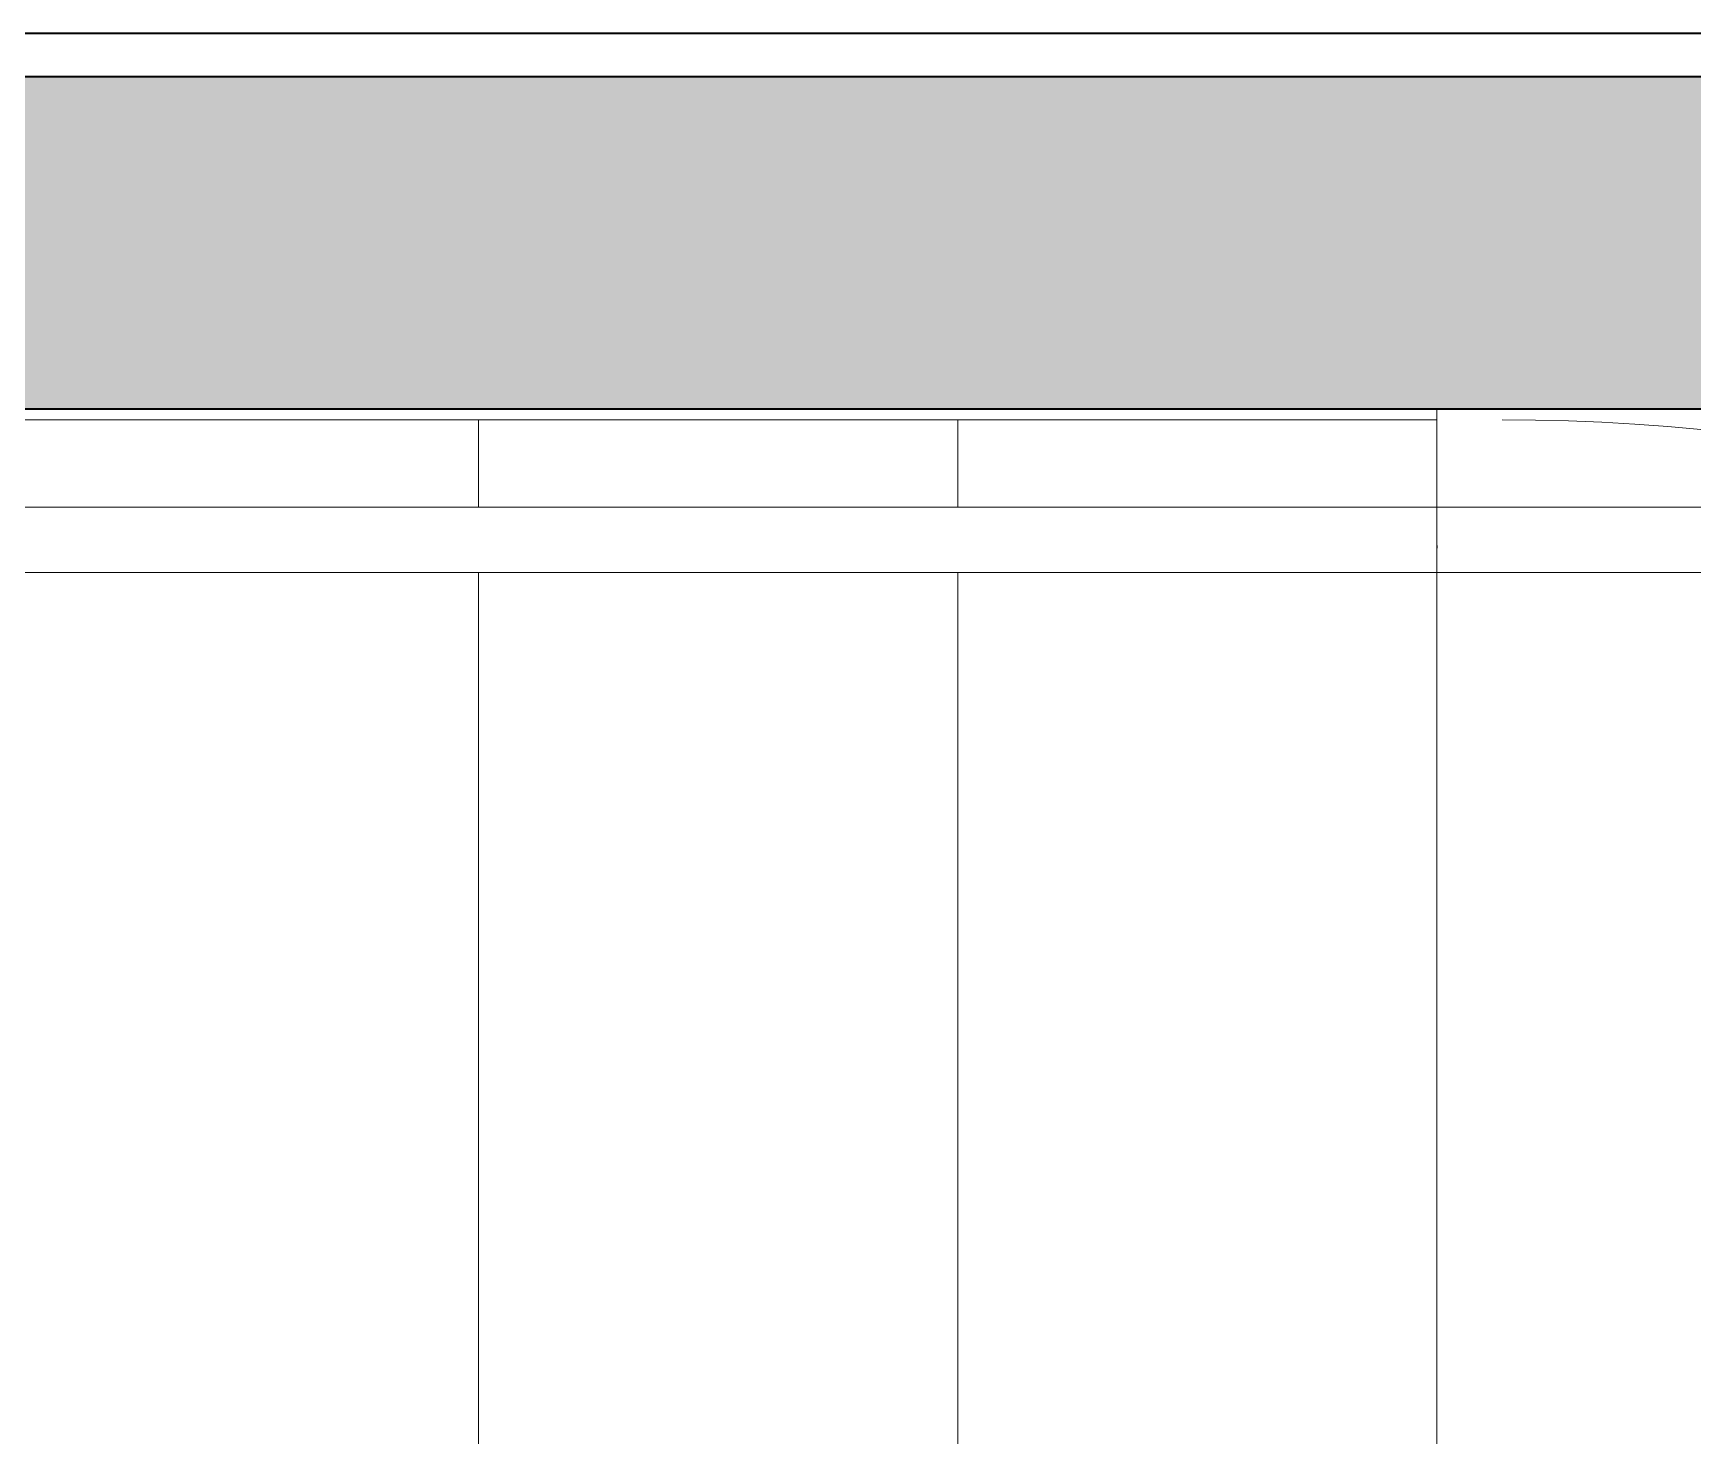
# Model space of a CAD drawing. Header units: inches. Extents: x 6 to 8416, y -388 to 6104.
# Drawn here: x 5354.44 to 5392.54, y 1470.37 to 1502.56 of the extents above; entities that cross this region are included whole.
import ezdxf

# ---------------------------------------------------------------- set-up
doc = ezdxf.new("R2010")
doc.units = ezdxf.units.IN
doc.header["$MEASUREMENT"] = 0
doc.linetypes.add('Hidden 1_16_', pattern=[36, 24, -12])
doc.linetypes.add('Overhead 3_32_', pattern=[60, 36, -24])
for name, color, linetype, lineweight in [('A-FLOR', 192, 'Continuous', 18), ('A-FLOR-HRAL', 11, 'Continuous', 9), ('A-GENM', 13, 'Continuous', 18), ('A-ROOM', 32, 'Continuous', 13), ('A-WALL-PATT', 111, 'Continuous', 35), ('I-WALL', 2, 'Continuous', 25), ('S-STRS', 31, 'Continuous', 9), ('S-STRS-MBND', 31, 'Overhead 3_32_', 9)]:
    doc.layers.add(name, color=color, linetype=linetype, lineweight=lineweight)

# ---------------------------------------------------------------- blocks, each defined once
blk = doc.blocks.new('GM Clearance-Stair Landing-AM - GM Clearance-Stair Landing-AM-8840564-LEVEL 3 - PLAN Copy 1 Copy 1')
at = {"layer": 'A-GENM', "linetype": 'Hidden 1_16_', "lineweight": 9}
blk.add_arc((-4.125, 0), 48, 165.4713, 180, dxfattribs=at)
blk = doc.blocks.new('Handrail Type - Handrail_Internal_-8952212-LEVEL 3 - PLAN Copy 1 Copy 1')
at = {"layer": 'A-FLOR-HRAL', "lineweight": 18}
for p, q in [((1259.577, 1491.686), (1198.991, 1491.686)), ((1272.875, 1491.686), (1259.577, 1491.686)), ((1198.991, 1490.186), (1259.577, 1490.186)), ((1259.577, 1490.186), (1274.375, 1490.186))]:
    blk.add_line(p, q, dxfattribs=at)
blk.add_open_spline([(1259.382, 1490.742), (1259.377, 1490.805), (1259.375, 1490.87), (1259.375, 1490.936)], degree=3, dxfattribs=at)
blk = doc.blocks.new('Handrail Type - Handrail_Internal_-V807-LEVEL 3 - PLAN Copy 1 Copy 1')
at = {"layer": 'A-FLOR-HRAL', "lineweight": 18}
for p, q in [((1197.5, 1491.686), (1259.375, 1491.686)), ((1259.375, 1491.686), (1272.875, 1491.686)), ((1197.5, 1490.186), (1259.375, 1490.186)), ((1259.375, 1490.186), (1274.375, 1490.186))]:
    blk.add_line(p, q, dxfattribs=at)

msp = doc.modelspace()

# ---------------------------------------------------------------- hatches: boundary and pattern name
at = {"layer": 'A-WALL-PATT', "lineweight": 25}
msp.add_hatch(color=10, dxfattribs=at).paths.add_polyline_path([(5449.79033733, 1493.93577679), (5449.79033733, 1501.56077679), (5193.41533733, 1501.56077679), (5193.41533733, 1493.93577679), (5438.90678685, 1493.93577679)])

# ---------------------------------------------------------------- linework, layer by layer
at = {"layer": 'A-FLOR'}
for p, q in [((5386.66533733, 1493.93577679), (5386.66533733, 1491.68577679)), ((5386.66533733, 1490.18577679), (5386.66533733, 1449.18577679))]:
    msp.add_line(p, q, dxfattribs=at)
at = {"layer": 'A-ROOM', "lineweight": 9, "flags": 128}
msp.add_lwpolyline([(5196.54033733, 1389.18577679), (5442.16533733, 1389.18577679), (5442.16533733, 1452.93577679), (5442.16533733, 1493.93577679), (5196.54033733, 1493.93577679)], close=True, dxfattribs=at)
at = {"layer": 'I-WALL', "lineweight": 35}
for p, q in [((5184.79033733, 1502.56077679), (5450.79033733, 1502.56077679)), ((5449.79033733, 1501.56077679), (5193.41533733, 1501.56077679)), ((5449.79033733, 1493.93577679), (5193.41533733, 1493.93577679))]:
    msp.add_line(p, q, dxfattribs=at)
at = {"layer": 'S-STRS'}
for p, q in [((5386.66533733, 1493.68577679), (5386.66533733, 1493.93577679)), ((5353.66533733, 1493.68577679), (5364.66533733, 1493.68577679)), ((5364.66533733, 1493.68577679), (5375.66533733, 1493.68577679)), ((5364.66533733, 1493.68577679), (5364.66533733, 1491.68577679)), ((5375.66533733, 1493.68577679), (5386.66533733, 1493.68577679)), ((5375.66533733, 1493.68577679), (5375.66533733, 1491.68577679)), ((5386.66533733, 1493.68577679), (5386.66533733, 1491.68577679)), ((5364.66533733, 1490.18577679), (5364.66533733, 1449.18577679)), ((5375.66533733, 1490.18577679), (5375.66533733, 1449.18577679)), ((5386.66533733, 1490.18577679), (5386.66533733, 1449.18577679))]:
    msp.add_line(p, q, dxfattribs=at)
at = {"layer": 'S-STRS-MBND'}
for p, q in [((5287.66533733, 1493.93577679), (5386.66533733, 1493.93577679)), ((5386.66533733, 1493.93577679), (5386.66533733, 1445.43577679))]:
    msp.add_line(p, q, dxfattribs=at)

# ---------------------------------------------------------------- block references
at = {"layer": 'A-FLOR-HRAL', "lineweight": 18}
for name in ['Handrail Type - Handrail_Internal_-V807-LEVEL 3 - PLAN Copy 1 Copy 1', 'Handrail Type - Handrail_Internal_-8952212-LEVEL 3 - PLAN Copy 1 Copy 1']:
    msp.add_blockref(name, (4127.29033733, 0), dxfattribs=at)
at = {"layer": 'A-GENM', "linetype": 'Hidden 1_16_', "lineweight": 9, "rotation": 269.9999999999991}
msp.add_blockref('GM Clearance-Stair Landing-AM - GM Clearance-Stair Landing-AM-8840564-LEVEL 3 - PLAN Copy 1 Copy 1', (5388.16533733, 1441.56077679), dxfattribs=at)

doc.saveas('drawing.dxf')
